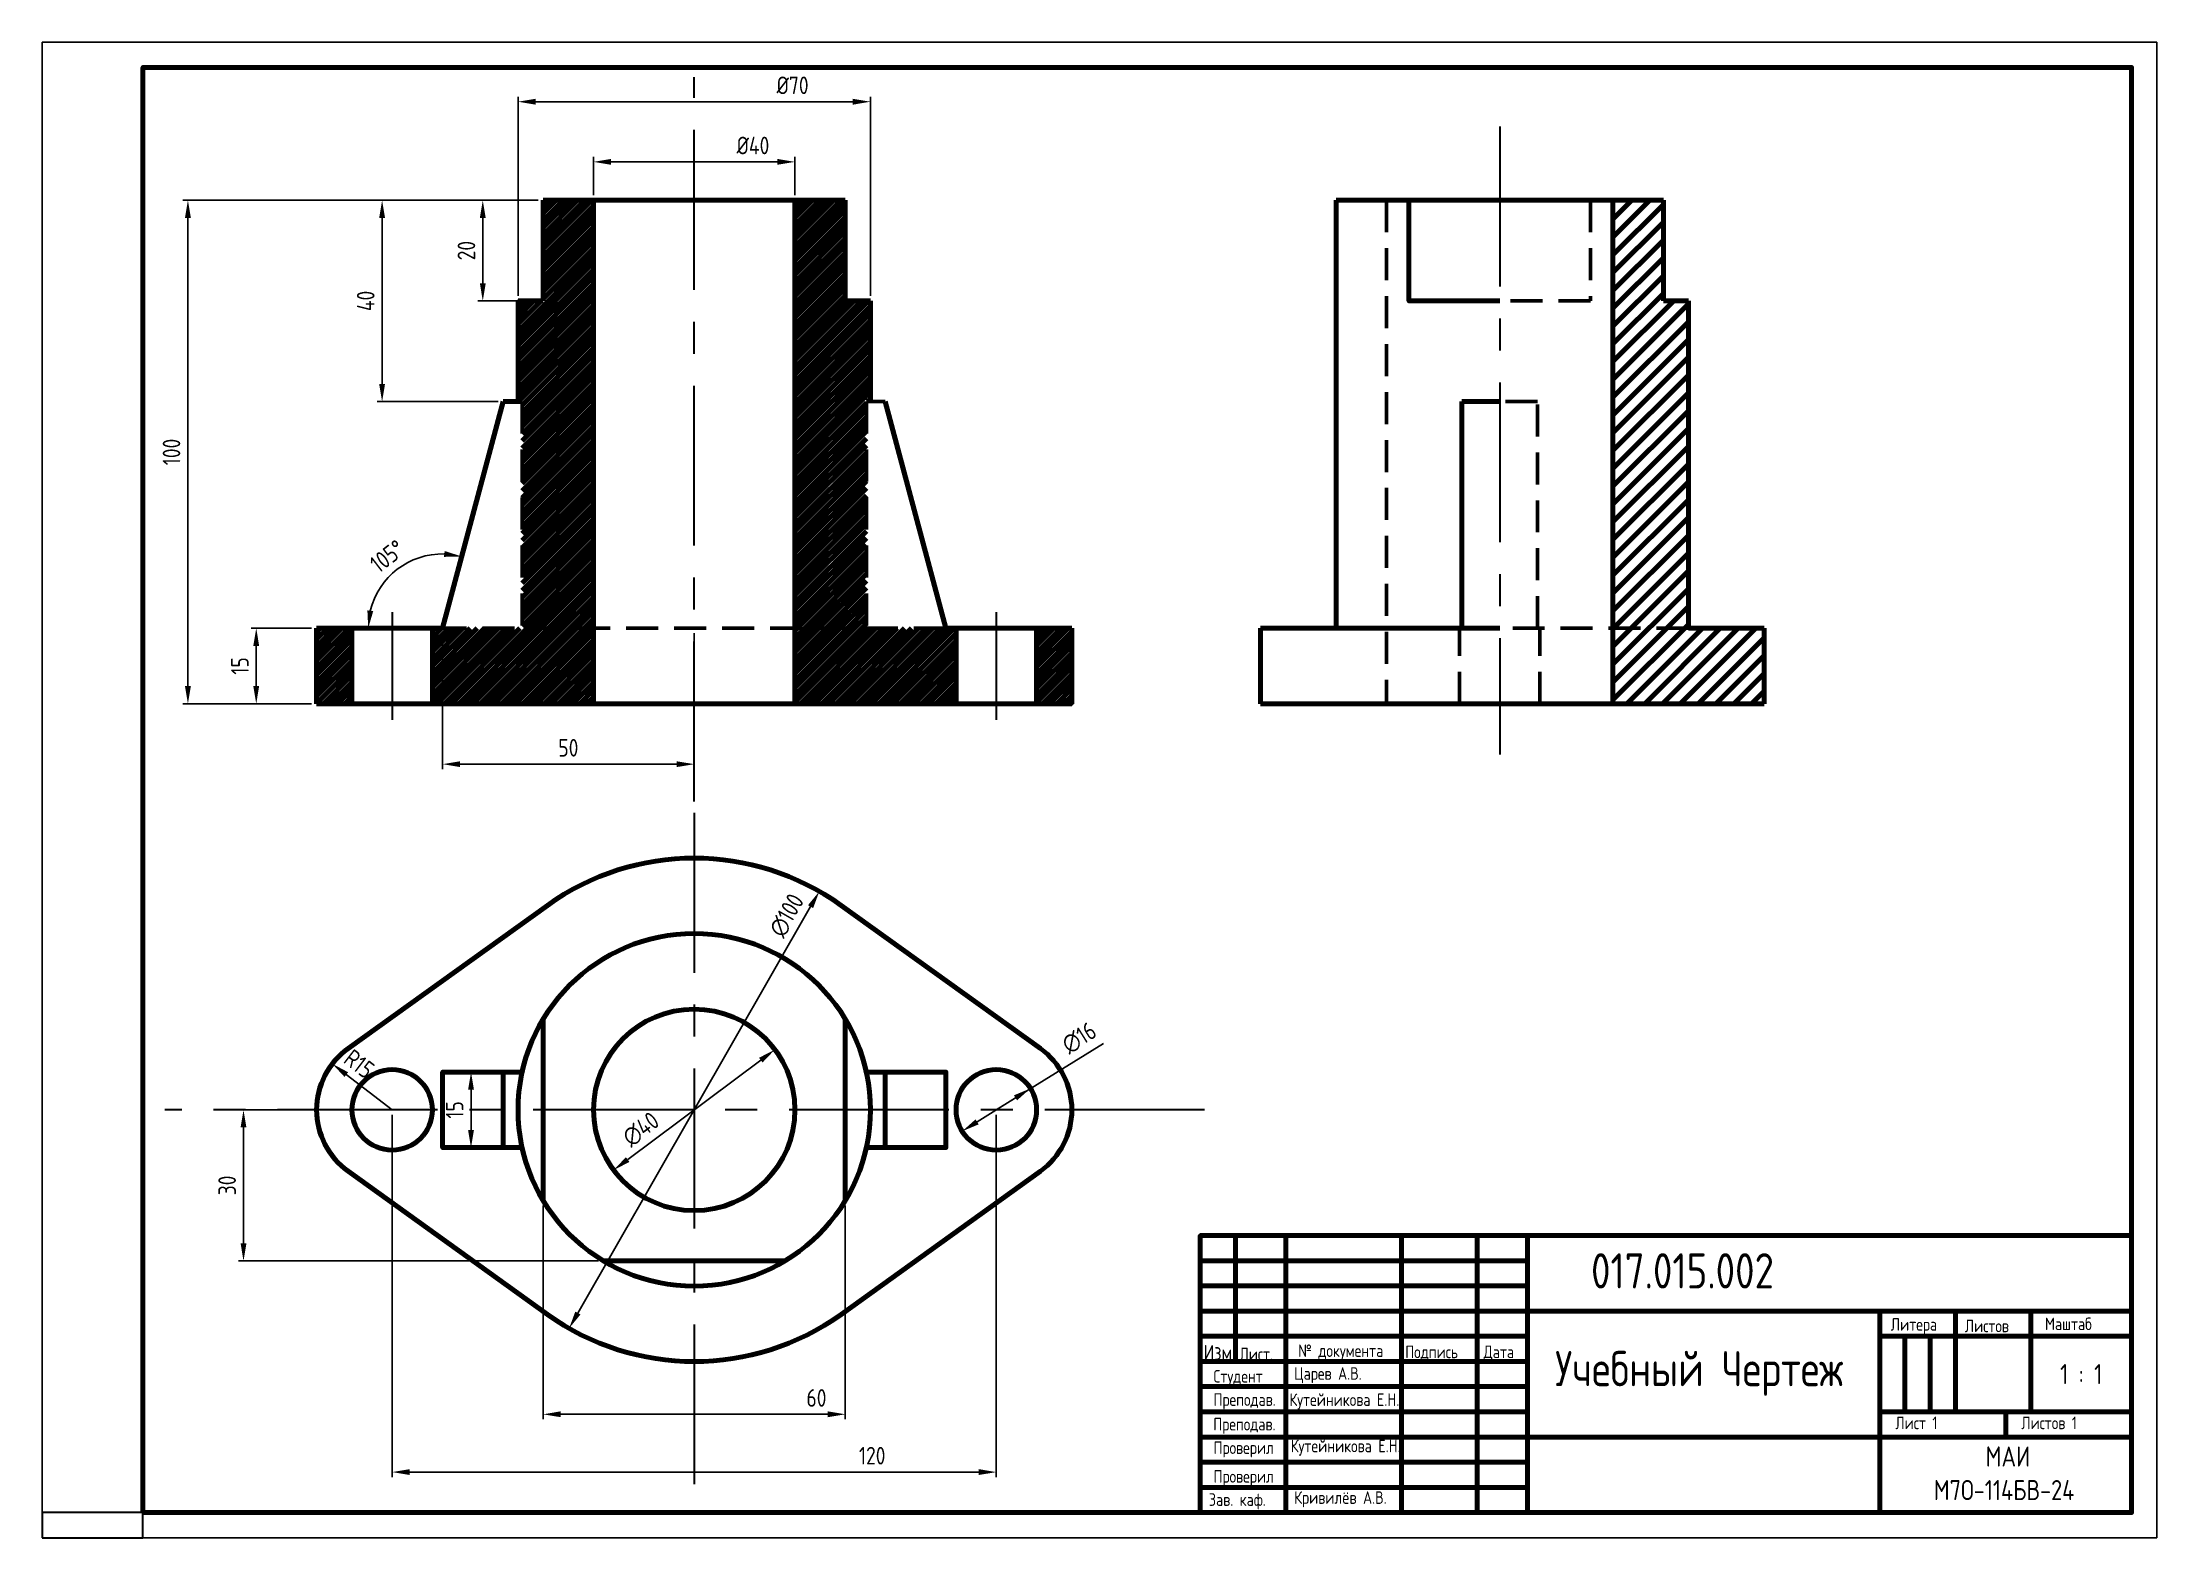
# Paper-space layout 'Задание 1' of a CAD drawing. Header units: millimetres. Extents: x 0 to 420, y 0 to 297.
# The model-space entities are those that its viewports show. They can reach past a viewport. Long polylines and large blocks are cut down to what shows.
import ezdxf

# ---------------------------------------------------------------- set-up
doc = ezdxf.new("R2010")
doc.units = ezdxf.units.MM
doc.linetypes.add('CENTER', pattern=[50.8, 31.75, -6.35, 6.35, -6.35])
doc.linetypes.add('HIDDEN', pattern=[9.525, 6.35, -3.175])
for name, color, linetype, lineweight in [('AM_5', 3, 'Continuous', 25), ('Невидимая', 5, 'HIDDEN', 50), ('Оси', 1, 'CENTER', 30), ('Основной', 5, 'Continuous', 80), ('Текст', 250, 'Continuous', 20), ('Тонкая', 250, 'Continuous', 25)]:
    doc.layers.add(name, color=color, linetype=linetype, lineweight=lineweight)
doc.layers.add('AM_VIEWS', color=1, linetype='Continuous', lineweight=25, plot=False)
doc.styles.get("Standard").update_dxf_attribs({"font": 'arial.ttf'})
doc.styles.add('ГОСТ', font='GOST_A.TTF')
doc.dimstyles.new('AM_ISO$0', dxfattribs={"dimtxt": 3.5, "dimasz": 3.5, "dimexe": 1, "dimexo": 1, "dimgap": 1.5, "dimtad": 1, "dimdsep": 46, "dimtxsty": 'Standard', "dimcen": 0, "dimclrd": 256, "dimclre": 256, "dimclrt": 2, "dimadec": 0, "dimazin": 2, "dimtp": 0.1, "dimtm": 0.1, "dimtfac": 0.71, "dimtdec": 3, "dimtmove": 0, "dimatfit": 3, "dimfxl": 1, "dimlwd": -1, "dimlwe": -1, "dimarcsym": 1})
doc.dimstyles.new('AM_ISO$2', dxfattribs={"dimtxt": 3.5, "dimasz": 3.5, "dimexe": 1, "dimexo": 1, "dimgap": 1.5, "dimtad": 1, "dimdsep": 46, "dimtxsty": 'Standard', "dimcen": 0, "dimclrd": 256, "dimclre": 256, "dimclrt": 2, "dimadec": 0, "dimazin": 2, "dimtp": 0.1, "dimtm": 0.1, "dimtfac": 0.71, "dimtdec": 3, "dimtmove": 0, "dimatfit": 3, "dimfxl": 1, "dimlwd": -1, "dimlwe": -1, "dimarcsym": 1})
doc.dimstyles.new('AM_ISO$3', dxfattribs={"dimtxt": 3.5, "dimasz": 3.5, "dimexe": 1, "dimexo": 1, "dimgap": 1.5, "dimtad": 1, "dimtoh": 1, "dimdsep": 46, "dimtxsty": 'Standard', "dimcen": 0, "dimclrd": 256, "dimclre": 256, "dimclrt": 2, "dimadec": 0, "dimazin": 2, "dimtp": 0.1, "dimtm": 0.1, "dimtfac": 0.71, "dimtdec": 3, "dimtofl": 0, "dimtmove": 0, "dimatfit": 0, "dimfxl": 1, "dimlwd": -1, "dimlwe": -1, "dimarcsym": 1})
doc.dimstyles.new('AM_ISO$4', dxfattribs={"dimtxt": 3.5, "dimasz": 3.5, "dimexe": 1, "dimexo": 1, "dimgap": 1.5, "dimtad": 1, "dimtoh": 1, "dimdsep": 46, "dimtxsty": 'Standard', "dimcen": 0, "dimclrd": 256, "dimclre": 256, "dimclrt": 2, "dimadec": 0, "dimazin": 2, "dimtp": 0.1, "dimtm": 0.1, "dimtfac": 0.71, "dimtdec": 3, "dimtofl": 0, "dimtmove": 0, "dimatfit": 0, "dimfxl": 1, "dimlwd": -1, "dimlwe": -1, "dimarcsym": 1})
pattern_1 = [(45, (0, 0), (-0.707107, 0.707107), [])]

# ---------------------------------------------------------------- blocks, each defined once
blk = doc.blocks.new('*D3')
at = {"layer": 'AM_5', "linetype": 'ByBlock', "transparency": 16777216}
for p, q in [((-60, 12.97), (-60, -58.97)), ((60, 12.97), (60, -58.97)), ((56.5, -57.97), (-56.5, -57.97))]:
    blk.add_line(p, q, dxfattribs=at)
at = {"layer": 'AM_5', "transparency": 16777216}
for points in [[(-56.5, -57.38), (-56.5, -58.55), (-60, -57.97)], [(56.5, -57.38), (56.5, -58.55), (60, -57.97)]]:
    blk.add_solid(points, dxfattribs=at)
at = {"layer": 'Defpoints', "color": 0, "transparency": 16777216}
for p in [(-60, 13.97), (60, 13.97), (-60, -57.97)]:
    blk.add_point(p, dxfattribs=at)
at = {"layer": 'AM_5', "color": 3, "transparency": 16777216, "insert": (35.35, -54.71), "char_height": 3.5, "attachment_point": 5, "style": 'ГОСТ'}
blk.add_mtext('120', dxfattribs=at)
blk = doc.blocks.new('*D4')
at = {"layer": 'AM_5', "linetype": 'ByBlock', "transparency": 16777216}
for p, q in [((-30, -5.05), (-30, -47.49)), ((30, -5.05), (30, -47.49)), ((26.5, -46.49), (-26.5, -46.49))]:
    blk.add_line(p, q, dxfattribs=at)
at = {"layer": 'AM_5', "transparency": 16777216}
for points in [[(-26.5, -45.9), (-26.5, -47.07), (-30, -46.49)], [(26.5, -45.9), (26.5, -47.07), (30, -46.49)]]:
    blk.add_solid(points, dxfattribs=at)
at = {"layer": 'Defpoints', "color": 0, "transparency": 16777216}
for p in [(-30, -4.05), (30, -4.05), (-30, -46.49)]:
    blk.add_point(p, dxfattribs=at)
at = {"layer": 'AM_5', "color": 3, "transparency": 16777216, "insert": (24.28, -43.24), "char_height": 3.5, "attachment_point": 5, "style": 'ГОСТ'}
blk.add_mtext('60', dxfattribs=at)
blk = doc.blocks.new('*D5')
at = {"layer": 'AM_5', "linetype": 'ByBlock', "transparency": 16777216}
for p, q in [((-61, 13.97), (-90.53, 13.97)), ((-89.53, -12.53), (-89.53, 10.47)), ((-19.03, -16.03), (-90.53, -16.03))]:
    blk.add_line(p, q, dxfattribs=at)
at = {"layer": 'AM_5', "transparency": 16777216}
for points in [[(-90.11, 10.47), (-88.95, 10.47), (-89.53, 13.97)], [(-90.11, -12.53), (-88.95, -12.53), (-89.53, -16.03)]]:
    blk.add_solid(points, dxfattribs=at)
at = {"layer": 'Defpoints', "color": 0, "transparency": 16777216}
for p in [(-89.53, 13.97), (-60, 13.97), (-18.03, -16.03)]:
    blk.add_point(p, dxfattribs=at)
at = {"layer": 'AM_5', "color": 3, "transparency": 16777216, "insert": (-92.78, -1.03), "char_height": 3.5, "attachment_point": 5, "rotation": 90, "style": 'ГОСТ'}
blk.add_mtext('30', dxfattribs=at)
blk = doc.blocks.new('*D6')
at = {"layer": 'AM_5', "linetype": 'ByBlock', "transparency": 16777216}
for p, q in [((-38.94, 21.47), (-45.34, 21.47)), ((-44.34, 17.97), (-44.34, 9.97)), ((-38.94, 6.47), (-45.34, 6.47))]:
    blk.add_line(p, q, dxfattribs=at)
at = {"layer": 'AM_5', "transparency": 16777216}
for points in [[(-44.92, 17.97), (-43.76, 17.97), (-44.34, 21.47)], [(-44.92, 9.97), (-43.76, 9.97), (-44.34, 6.47)]]:
    blk.add_solid(points, dxfattribs=at)
at = {"layer": 'Defpoints', "color": 0, "transparency": 16777216}
for p in [(-37.94, 21.47), (-44.34, 6.47), (-37.94, 6.47)]:
    blk.add_point(p, dxfattribs=at)
at = {"layer": 'AM_5', "color": 3, "transparency": 16777216, "insert": (-47.59, 13.97), "char_height": 3.5, "attachment_point": 5, "rotation": 90, "style": 'ГОСТ'}
blk.add_mtext('15', dxfattribs=at)
blk = doc.blocks.new('*D7')
at = {"layer": 'AM_5', "linetype": 'ByBlock', "transparency": 16777216}
blk.add_line((13.22, 23.85), (-13.22, 4.1), dxfattribs=at)
at = {"layer": 'AM_5', "transparency": 16777216}
for points in [[(12.87, 24.31), (13.57, 23.38), (16.02, 25.94)], [(-13.57, 4.57), (-12.87, 3.63), (-16.02, 2.01)]]:
    blk.add_solid(points, dxfattribs=at)
at = {"layer": 'Defpoints', "color": 0, "transparency": 16777216}
for p in [(16.02, 25.94), (-16.02, 2.01)]:
    blk.add_point(p, dxfattribs=at)
at = {"layer": 'AM_5', "color": 3, "transparency": 16777216, "insert": (-10.6, 10.12), "char_height": 3.5, "attachment_point": 5, "rotation": 36.751, "style": 'ГОСТ'}
blk.add_mtext('∅40', dxfattribs=at)
blk = doc.blocks.new('*D10')
at = {"layer": 'AM_5', "linetype": 'ByBlock', "transparency": 16777216}
blk.add_line((-60, 13.97), (-69.12, 20.99), dxfattribs=at)
at = {"layer": 'AM_5', "transparency": 16777216}
blk.add_solid([(-68.76, 21.45), (-69.47, 20.52), (-71.89, 23.12)], dxfattribs=at)
at = {"layer": 'Defpoints', "color": 0, "transparency": 16777216}
for p in [(-71.89, 23.12), (-60, 13.97)]:
    blk.add_point(p, dxfattribs=at)
at = {"layer": 'AM_5', "color": 3, "transparency": 16777216, "insert": (-66.54, 23.11), "char_height": 3.5, "attachment_point": 5, "rotation": 322.4354, "style": 'ГОСТ'}
blk.add_mtext('R15', dxfattribs=at)
blk = doc.blocks.new('*D11')
at = {"layer": 'AM_5', "linetype": 'ByBlock', "transparency": 16777216}
for p, q in [((-50, 108.63), (-50, 81.63)), ((0, 108.63), (0, 81.63)), ((-46.5, 82.63), (-3.5, 82.63))]:
    blk.add_line(p, q, dxfattribs=at)
at = {"layer": 'AM_5', "transparency": 16777216}
for points in [[(-46.5, 83.21), (-46.5, 82.05), (-50, 82.63)], [(-3.5, 83.21), (-3.5, 82.05), (0, 82.63)]]:
    blk.add_solid(points, dxfattribs=at)
at = {"layer": 'Defpoints', "color": 0, "transparency": 16777216}
for p in [(-50, 109.63), (0, 109.63), (0, 82.63)]:
    blk.add_point(p, dxfattribs=at)
at = {"layer": 'AM_5', "color": 3, "transparency": 16777216, "insert": (-25, 85.88), "char_height": 3.5, "attachment_point": 5, "style": 'ГОСТ'}
blk.add_mtext('50', dxfattribs=at)
blk = doc.blocks.new('*D12')
at = {"layer": 'AM_5', "linetype": 'ByBlock', "transparency": 16777216}
for p, q in [((-35, 175.63), (-35, 215.2)), ((35, 175.63), (35, 215.2)), ((31.5, 214.2), (-31.5, 214.2))]:
    blk.add_line(p, q, dxfattribs=at)
at = {"layer": 'AM_5', "transparency": 16777216}
for points in [[(-31.5, 214.78), (-31.5, 213.61), (-35, 214.2)], [(31.5, 214.78), (31.5, 213.61), (35, 214.2)]]:
    blk.add_solid(points, dxfattribs=at)
at = {"layer": 'Defpoints', "color": 0, "transparency": 16777216}
for p in [(-35, 214.2), (-35, 174.63), (35, 174.63)]:
    blk.add_point(p, dxfattribs=at)
at = {"layer": 'AM_5', "color": 3, "transparency": 16777216, "insert": (19.54, 217.45), "char_height": 3.5, "attachment_point": 5, "style": 'ГОСТ'}
blk.add_mtext('%%C70', dxfattribs=at)
blk = doc.blocks.new('*D13')
at = {"layer": 'AM_5', "linetype": 'ByBlock', "transparency": 16777216}
for p, q in [((-31, 194.63), (-43, 194.63)), ((-42, 191.13), (-42, 178.13)), ((-31, 174.63), (-43, 174.63))]:
    blk.add_line(p, q, dxfattribs=at)
at = {"layer": 'AM_5', "transparency": 16777216}
for points in [[(-42.58, 191.13), (-41.42, 191.13), (-42, 194.63)], [(-42.58, 178.13), (-41.42, 178.13), (-42, 174.63)]]:
    blk.add_solid(points, dxfattribs=at)
at = {"layer": 'Defpoints', "color": 0, "transparency": 16777216}
for p in [(-30, 194.63), (-42, 174.63), (-30, 174.63)]:
    blk.add_point(p, dxfattribs=at)
at = {"layer": 'AM_5', "color": 3, "transparency": 16777216, "insert": (-45.25, 184.63), "char_height": 3.5, "attachment_point": 5, "rotation": 90, "style": 'ГОСТ'}
blk.add_mtext('20', dxfattribs=at)
blk = doc.blocks.new('*D14')
at = {"layer": 'AM_5', "linetype": 'ByBlock', "transparency": 16777216}
for p, q in [((-31, 194.63), (-63, 194.63)), ((-62, 158.13), (-62, 191.13)), ((-38.94, 154.63), (-63, 154.63))]:
    blk.add_line(p, q, dxfattribs=at)
at = {"layer": 'AM_5', "transparency": 16777216}
for points in [[(-62.58, 191.13), (-61.42, 191.13), (-62, 194.63)], [(-62.58, 158.13), (-61.42, 158.13), (-62, 154.63)]]:
    blk.add_solid(points, dxfattribs=at)
at = {"layer": 'Defpoints', "color": 0, "transparency": 16777216}
for p in [(-62, 194.63), (-30, 194.63), (-37.94, 154.63)]:
    blk.add_point(p, dxfattribs=at)
at = {"layer": 'AM_5', "color": 3, "transparency": 16777216, "insert": (-65.25, 174.63), "char_height": 3.5, "attachment_point": 5, "rotation": 90, "style": 'ГОСТ'}
blk.add_mtext('40', dxfattribs=at)
blk = doc.blocks.new('*D15')
at = {"layer": 'AM_5', "linetype": 'ByBlock', "transparency": 16777216}
for p, q in [((-76, 109.63), (-88, 109.63)), ((-87, 98.13), (-87, 106.13)), ((-76, 94.63), (-88, 94.63))]:
    blk.add_line(p, q, dxfattribs=at)
at = {"layer": 'AM_5', "transparency": 16777216}
for points in [[(-87.58, 106.13), (-86.42, 106.13), (-87, 109.63)], [(-87.58, 98.13), (-86.42, 98.13), (-87, 94.63)]]:
    blk.add_solid(points, dxfattribs=at)
at = {"layer": 'Defpoints', "color": 0, "transparency": 16777216}
for p in [(-87, 109.63), (-75, 109.63), (-75, 94.63)]:
    blk.add_point(p, dxfattribs=at)
at = {"layer": 'AM_5', "color": 3, "transparency": 16777216, "insert": (-90.25, 102.13), "char_height": 3.5, "attachment_point": 5, "rotation": 90, "style": 'ГОСТ'}
blk.add_mtext('15', dxfattribs=at)
blk = doc.blocks.new('*D16')
at = {"layer": 'AM_5', "linetype": 'ByBlock', "transparency": 16777216}
for p, q in [((-31, 194.63), (-101.57, 194.63)), ((-100.57, 191.13), (-100.57, 98.13)), ((-76, 94.63), (-101.57, 94.63))]:
    blk.add_line(p, q, dxfattribs=at)
at = {"layer": 'AM_5', "transparency": 16777216}
for points in [[(-101.16, 191.13), (-99.99, 191.13), (-100.57, 194.63)], [(-101.16, 98.13), (-99.99, 98.13), (-100.57, 94.63)]]:
    blk.add_solid(points, dxfattribs=at)
at = {"layer": 'Defpoints', "color": 0, "transparency": 16777216}
for p in [(-30, 194.63), (-100.57, 94.63), (-75, 94.63)]:
    blk.add_point(p, dxfattribs=at)
at = {"layer": 'AM_5', "color": 3, "transparency": 16777216, "insert": (-103.83, 144.63), "char_height": 3.5, "attachment_point": 5, "rotation": 90, "style": 'ГОСТ'}
blk.add_mtext('100', dxfattribs=at)
blk = doc.blocks.new('*D17')
at = {"layer": 'AM_5', "linetype": 'ByBlock', "transparency": 16777216}
blk.add_line((-51, 109.63), (-65.76, 109.63), dxfattribs=at)
blk.add_arc((-50, 109.63), 14.76, 88.6196, 166.3777, dxfattribs=at)
at = {"layer": 'AM_5', "transparency": 16777216}
for points in [[(-49.56, 124.96), (-49.73, 123.8), (-46.18, 123.88)], [(-63.76, 113.04), (-64.92, 113.17), (-64.76, 109.63)]]:
    blk.add_solid(points, dxfattribs=at)
at = {"layer": 'Defpoints', "color": 0, "transparency": 16777216}
for p in [(-37.94, 154.63), (-55.05, 123.5), (-50, 109.63), (-50, 109.63), (50, 109.63)]:
    blk.add_point(p, dxfattribs=at)
at = {"layer": 'AM_5', "color": 3, "transparency": 16777216, "insert": (-60.96, 123.92), "char_height": 3.5, "attachment_point": 5, "rotation": 37.4986, "style": 'ГОСТ'}
blk.add_mtext('105°', dxfattribs=at)
blk = doc.blocks.new('*D18')
at = {"layer": 'AM_5', "linetype": 'ByBlock', "transparency": 16777216}
for p, q in [((-20, 195.63), (-20, 203.25)), ((-16.5, 202.25), (16.5, 202.25)), ((20, 195.63), (20, 203.25))]:
    blk.add_line(p, q, dxfattribs=at)
at = {"layer": 'AM_5', "transparency": 16777216}
for points in [[(-16.5, 202.84), (-16.5, 201.67), (-20, 202.25)], [(16.5, 202.84), (16.5, 201.67), (20, 202.25)]]:
    blk.add_solid(points, dxfattribs=at)
at = {"layer": 'Defpoints', "color": 0, "transparency": 16777216}
for p in [(20, 202.25), (-20, 194.63), (20, 194.63)]:
    blk.add_point(p, dxfattribs=at)
at = {"layer": 'AM_5', "transparency": 16777216, "insert": (11.67, 205.5), "char_height": 3.5, "attachment_point": 5, "style": 'ГОСТ'}
blk.add_mtext('%%C40', dxfattribs=at)
blk = doc.blocks.new('*D21')
at = {"layer": 'AM_5', "linetype": 'ByBlock', "transparency": 16777216}
blk.add_line((56.19, 11.59), (63.81, 16.36), dxfattribs=at)
at = {"layer": 'AM_5', "transparency": 16777216}
for points in [[(63.5, 16.86), (64.12, 15.87), (66.78, 18.22)], [(55.88, 12.08), (56.5, 11.09), (53.22, 9.73)]]:
    blk.add_solid(points, dxfattribs=at)
at = {"layer": 'Defpoints', "color": 0, "transparency": 16777216}
for p in [(66.78, 18.22), (53.22, 9.73)]:
    blk.add_point(p, dxfattribs=at)
at = {"layer": 'AM_5', "transparency": 16777216, "insert": (76.46, 28.27), "char_height": 3.5, "attachment_point": 5, "rotation": 32.0481, "style": 'ГОСТ'}
blk.add_mtext('∅16', dxfattribs=at)
blk = doc.blocks.new('*D23')
at = {"layer": 'AM_5', "linetype": 'ByBlock', "transparency": 16777216}
blk.add_line((-23.11, -26.38), (23.11, 54.33), dxfattribs=at)
at = {"layer": 'AM_5', "transparency": 16777216}
for points in [[(22.6, 54.62), (23.62, 54.04), (24.85, 57.36)], [(-23.62, -26.09), (-22.6, -26.67), (-24.85, -29.41)]]:
    blk.add_solid(points, dxfattribs=at)
at = {"layer": 'Defpoints', "color": 0, "transparency": 16777216}
for p in [(24.85, 57.36), (-24.85, -29.41)]:
    blk.add_point(p, dxfattribs=at)
at = {"layer": 'AM_5', "transparency": 16777216, "insert": (18.37, 52.59), "char_height": 3.5, "attachment_point": 5, "rotation": 60.2, "style": 'ГОСТ'}
blk.add_mtext('∅100', dxfattribs=at)

msp = doc.modelspace()

# ---------------------------------------------------------------- hatches: boundary and pattern name
at = {"layer": 'Основной', "true_color": 0x000000}
h = msp.add_hatch(dxfattribs=at)
h.set_pattern_fill('_USER', color=18, angle=45, pattern_type=0)
h.set_pattern_definition(pattern_1)
h.paths.add_polyline_path([(-20, 194.63), (-30, 194.63), (-30, 174.63), (-35, 174.63), (-35, 154.63), (-34.187, 154.63), (-34.187, 109.63), (-20, 109.63)])
h.paths.add_polyline_path([(35, 174.63), (30, 174.63), (30, 194.63), (20, 194.63), (20, 109.63), (34.187, 109.63), (34.187, 154.63), (35, 154.63)])
h = msp.add_hatch(dxfattribs=at)
h.set_pattern_fill('_USER', color=18, scale=2.5, angle=45, style=0, pattern_type=0)
h.set_pattern_definition([(45, (-22.5, -4e-14), (-1.767767, 1.767767), [])])
h.paths.add_polyline_path([(212.5, 109.63), (197.5, 109.63), (182.5, 109.63), (182.5, 94.63), (212.5, 94.63)])
h.paths.add_polyline_path([(197.5, 174.63), (192.5, 174.63), (192.5, 194.63), (182.5, 194.63), (182.5, 109.63), (197.5, 109.63)])
h = msp.add_hatch(dxfattribs=at)
h.set_pattern_fill('_USER', color=18, angle=45, pattern_type=0)
h.set_pattern_definition(pattern_1)
h.paths.add_polyline_path([(-68, 109.63), (-75, 109.63), (-75, 94.63), (-68, 94.63)])
h.paths.add_polyline_path([(-20, 109.63), (-50, 109.63), (-52, 109.63), (-52, 94.63), (-20, 94.63)])
h.paths.add_polyline_path([(52, 109.63), (50, 109.63), (20, 109.63), (20, 94.63), (52, 94.63)])
h.paths.add_polyline_path([(75, 109.63), (68, 109.63), (68, 94.63), (75, 94.63)])

# ---------------------------------------------------------------- linework, layer by layer
at = {"layer": 'AM_5'}
msp.add_line((60, 13.975), (81.274, 27.183), dxfattribs=at)
at = {"layer": 'Невидимая'}
for p, q in [((137.5, 194.63), (137.5, 94.63)), ((178.03, 194.63), (178.03, 174.63)), ((178.03, 174.63), (160, 174.63)), ((-37.94, 154.63), (-34.187, 154.63)), ((-34.187, 154.63), (-34.187, 109.63)), ((37.94, 154.63), (34.187, 154.63)), ((34.187, 154.63), (34.187, 109.63)), ((167.5, 154.63), (160, 154.63)), ((167.5, 109.63), (167.5, 154.63)), ((50, 109.63), (-50, 109.63)), ((152, 94.63), (152, 109.63)), ((197.5, 109.63), (160, 109.63)), ((168, 94.63), (168, 109.63))]:
    msp.add_line(p, q, dxfattribs=at)
at = {"layer": 'Оси'}
for p, q in [((0, 75.241), (0, 219.085)), ((160, 209.25), (160, 84.582)), ((-60, 112.813), (-60, 91.447)), ((60, 112.813), (60, 91.447)), ((0, 72.966), (0, -65.461)), ((101.387, 13.975), (-105.139, 13.975))]:
    msp.add_line(p, q, dxfattribs=at)
at = {"layer": 'Основной'}
for p, q in [((0, 194.63), (-30, 194.63)), ((-30, 194.63), (-30, 174.63)), ((-30, 194.63), (-20, 194.63)), ((20, 194.63), (-20, 194.63)), ((-20, 194.63), (-20, 94.63)), ((20, 94.63), (20, 194.63)), ((30, 194.63), (20, 194.63)), ((30, 194.63), (30, 174.63)), ((127.5, 109.63), (127.5, 194.63)), ((127.5, 194.63), (192.5, 194.63)), ((182.5, 194.63), (182.5, 94.63)), ((192.5, 194.63), (192.5, 174.63)), ((-35, 154.63), (-35, 174.63)), ((-30, 174.63), (-35, 174.63)), ((30, 174.63), (35, 174.63)), ((35, 154.63), (35, 174.63)), ((192.5, 174.63), (197.5, 174.63)), ((197.5, 174.63), (197.5, 109.63)), ((-50, 109.63), (-37.94, 154.63)), ((-37.94, 154.63), (-34.187, 154.63)), ((50, 109.63), (37.94, 154.63)), ((160, 154.63), (152.5, 154.63)), ((152.5, 154.63), (152.5, 109.63)), ((-75, 94.63), (-75, 109.63)), ((-75, 109.63), (-50, 109.63)), ((-68, 109.63), (-68, 94.63)), ((-52, 109.63), (-52, 94.63)), ((50, 109.63), (75, 109.63)), ((52, 109.63), (52, 94.63)), ((68, 109.63), (68, 94.63)), ((75, 109.63), (75, 94.63)), ((112.5, 94.63), (112.5, 109.63)), ((112.5, 109.63), (160, 109.63)), ((160, 109.63), (127.5, 109.63)), ((197.5, 109.63), (212.5, 109.63)), ((212.5, 109.63), (212.5, 94.63)), ((75, 94.63), (-75, 94.63)), ((212.5, 94.63), (112.5, 94.63)), ((-68.75, 26.158), (-29.167, 54.586)), ((68.75, 26.158), (29.167, 54.586)), ((-68.75, 1.791), (-29.167, -26.637)), ((68.75, 1.791), (29.167, -26.637))]:
    msp.add_line(p, q, dxfattribs=at)
for points in [[(160, 174.63), (141.97, 174.63), (141.97, 194.63)], [(-30, 32.002), (-30, -4.053)], [(30, -4.053), (30, 32.002)], [(-34.187, 21.475), (-50, 21.475), (-50, 6.475), (-34.187, 6.475)], [(-34.187, 6.475), (-37.94, 6.475), (-37.94, 21.475), (-34.187, 21.475)], [(34.187, 21.475), (37.94, 21.475), (37.94, 6.475), (34.187, 6.475)], [(34.187, 6.475), (50, 6.475), (50, 21.475), (34.187, 21.475)], [(-18.028, -16.025), (18.028, -16.025)]]:
    msp.add_lwpolyline(points, dxfattribs=at)
for centre, radius in [((0, 13.975), 35), ((0, 13.975), 20), ((-60, 13.975), 8), ((60, 13.975), 8)]:
    msp.add_circle(centre, radius, dxfattribs=at)
for centre, radius, start, end in [((0, 13.975), 50, 54.31467, 125.68533), ((-60, 13.975), 15, 125.68533, 234.31467), ((60, 13.975), 15, 305.68533, 54.31467), ((0, 13.975), 50, 234.31467, 305.68533)]:
    msp.add_arc(centre, radius, start, end, dxfattribs=at)

# ---------------------------------------------------------------- dimensions: what is measured, and where the dimension line sits
at = {"layer": 'AM_5'}
for base, p1, p2, override, picture, middle in [((-35, 214.198), (35, 174.63), (-35, 174.63), {"dimtxsty": 'ГОСТ', "dimclrt": 3}, '*D12', (19.541, 214.198)), ((20, 202.253), (-20, 194.63), (20, 194.63), {"dimtxsty": 'ГОСТ', "dimclrt": 256}, '*D18', (11.669, 202.253))]:
    dim = msp.add_linear_dim(base=base, p1=p1, p2=p2, text='%%C<>', dimstyle='AM_ISO$0', override=override, dxfattribs=at)
    dim.commit()
    dim.dimension.update_dxf_attribs({"geometry": picture, "text_midpoint": middle, "dimtype": 160})
for base, p1, p2, angle, override, picture, middle in [((-100.573, 94.63), (-30, 194.63), (-75, 94.63), 90, {"dimtxsty": 'ГОСТ', "dimclrt": 3}, '*D16', (-103.825, 144.63)), ((-62, 194.63), (-37.94, 154.63), (-30, 194.63), 90, {"dimtxsty": 'ГОСТ', "dimclrt": 3}, '*D14', (-65.251, 174.63)), ((-42, 174.63), (-30, 194.63), (-30, 174.63), 90, {"dimpost": '', "dimtxsty": 'ГОСТ', "dimclrt": 3}, '*D13', (-45.251, 184.63)), ((-87, 109.63), (-75, 94.63), (-75, 109.63), 90, {"dimtxsty": 'ГОСТ', "dimclrt": 3}, '*D15', (-90.253, 102.13)), ((0, 82.63), (-50, 109.63), (0, 109.63), 0, {"dimpost": '', "dimtxsty": 'ГОСТ', "dimclrt": 3}, '*D11', (-25, 85.881)), ((-44.341, 6.475), (-37.94, 21.475), (-37.94, 6.475), 90, {"dimtxsty": 'ГОСТ', "dimclrt": 3}, '*D6', (-47.593, 13.975)), ((-89.529, 13.975), (-18.028, -16.025), (-60, 13.975), 90, {"dimpost": '', "dimtxsty": 'ГОСТ', "dimclrt": 3}, '*D5', (-92.78, -1.025))]:
    dim = msp.add_linear_dim(base=base, p1=p1, p2=p2, angle=angle, dimstyle='AM_ISO$0', override=override, dxfattribs=at)
    dim.commit()
    dim.dimension.update_dxf_attribs({"geometry": picture, "text_midpoint": middle})
dim = msp.add_angular_dim_2l(base=(-55.046, 123.496), line1=((50, 109.63), (-50, 109.63)), line2=((-50, 109.63), (-37.94, 154.63)), dimstyle='AM_ISO$2', override={"dimpost": '', "dimtxsty": 'ГОСТ', "dimclrt": 3}, dxfattribs=at)
dim.commit()
dim.dimension.update_dxf_attribs({"geometry": '*D17', "text_midpoint": (-60.962, 123.917)})
for p1, p2, override, picture, middle in [((-24.849, -29.414), (24.849, 57.363), {"dimpost": '', "dimtxsty": 'ГОСТ', "dimclrt": 256}, '*D23', (21.191, 50.977)), ((53.219, 9.73), (66.781, 18.22), {"dimtad": 3, "dimtxsty": 'ГОСТ', "dimclrt": 256, "dimtmove": 2}, '*D21', (76.458, 28.272)), ((16.025, 25.941), (-16.025, 2.008), {"dimpost": '', "dimtxsty": 'ГОСТ', "dimclrt": 3}, '*D7', (-8.657, 7.51))]:
    dim = msp.add_diameter_dim_2p(p1=p1, p2=p2, dimstyle='AM_ISO$3', override=override, dxfattribs=at)
    dim.commit()
    dim.dimension.update_dxf_attribs({"geometry": picture, "text_midpoint": middle, "dimtype": 163})
dim = msp.add_radius_dim(center=(-60, 13.975), mpoint=(-71.89, 23.12), dimstyle='AM_ISO$4', override={"dimtxsty": 'ГОСТ', "dimclrt": 3}, dxfattribs=at)
dim.commit()
dim.dimension.update_dxf_attribs({"geometry": '*D10', "text_midpoint": (-68.523, 20.53), "dimtype": 164})
for base, p1, p2, picture, middle in [((-60, -57.967), (60, 13.975), (-60, 13.975), '*D3', (35.353, -57.967)), ((-30, -46.488), (30, -4.053), (-30, -4.053), '*D4', (24.278, -46.488))]:
    dim = msp.add_linear_dim(base=base, p1=p1, p2=p2, dimstyle='AM_ISO$0', override={"dimtxsty": 'ГОСТ', "dimclrt": 3}, dxfattribs=at)
    dim.commit()
    dim.dimension.update_dxf_attribs({"geometry": picture, "text_midpoint": middle, "dimtype": 160})

psp = doc.layouts.new('Задание 1')

# ---------------------------------------------------------------- linework, layer by layer
at = {"layer": 'Оси'}
psp.add_lwpolyline([(0, 0), (20, 0), (20, 5), (0, 5)], close=True, dxfattribs=at)
at = {"layer": 'Основной'}
for p, q in [((380, 40), (380, 45)), ((395, 25), (395, 45))]:
    psp.add_line(p, q, dxfattribs=at)
for points in [[(20, 5), (415, 5), (415, 292), (20, 292)], [(415, 5), (230, 5), (230, 60), (415, 60)], [(230, 60), (237, 60), (237, 55), (230, 55)], [(237, 55), (247, 55), (247, 60), (237, 60)], [(247, 55), (270, 55), (270, 60), (247, 60)], [(270, 55), (285, 55), (285, 60), (270, 60)], [(285, 55), (295, 55), (295, 60), (285, 60)], [(230, 55), (237, 55), (237, 50), (230, 50)], [(237, 50), (247, 50), (247, 55), (237, 55)], [(247, 50), (270, 50), (270, 55), (247, 55)], [(270, 50), (285, 50), (285, 55), (270, 55)], [(285, 50), (295, 50), (295, 55), (285, 55)], [(230, 50), (237, 50), (237, 45), (230, 45)], [(237, 45), (247, 45), (247, 50), (237, 50)], [(247, 45), (270, 45), (270, 50), (247, 50)], [(270, 45), (285, 45), (285, 50), (270, 50)], [(285, 45), (295, 45), (295, 50), (285, 50)], [(230, 45), (237, 45), (237, 40), (230, 40)], [(237, 40), (247, 40), (247, 45), (237, 45)], [(247, 40), (270, 40), (270, 45), (247, 45)], [(270, 40), (285, 40), (285, 45), (270, 45)], [(285, 40), (295, 40), (295, 45), (285, 45)], [(365, 20), (295, 20), (295, 45), (365, 45)], [(415, 20), (365, 20), (365, 45), (415, 45)], [(365, 45), (415, 45), (415, 40), (365, 40)], [(230, 40), (237, 40), (237, 35), (230, 35)], [(237, 35), (247, 35), (247, 40), (237, 40)], [(247, 35), (270, 35), (270, 40), (247, 40)], [(270, 35), (285, 35), (285, 40), (270, 40)], [(285, 35), (295, 35), (295, 40), (285, 40)], [(365, 40), (370, 40), (370, 25), (365, 25)], [(370, 40), (375, 40), (375, 25), (370, 25)], [(375, 40), (380, 40), (380, 25), (375, 25)], [(415, 25), (395, 25), (395, 40), (415, 40)], [(247, 30), (270, 30), (270, 35), (247, 35)], [(270, 30), (285, 30), (285, 35), (270, 35)], [(285, 30), (295, 30), (295, 35), (285, 35)], [(247, 25), (270, 25), (270, 30), (247, 30)], [(270, 25), (285, 25), (285, 30), (270, 30)], [(285, 25), (295, 25), (295, 30), (285, 30)], [(247, 20), (270, 20), (270, 25), (247, 25)], [(270, 20), (285, 20), (285, 25), (270, 25)], [(285, 20), (295, 20), (295, 25), (285, 25)], [(365, 20), (390, 20), (390, 25), (365, 25)], [(390, 25), (415, 25), (415, 20), (390, 20)], [(247, 15), (270, 15), (270, 20), (247, 20)], [(270, 15), (285, 15), (285, 20), (270, 20)], [(285, 15), (295, 15), (295, 20), (285, 20)], [(295, 5), (365, 5), (365, 20), (295, 20)], [(365, 20), (415, 20), (415, 5), (365, 5)], [(247, 10), (270, 10), (270, 15), (247, 15)], [(270, 10), (285, 10), (285, 15), (270, 15)], [(285, 10), (295, 10), (295, 15), (285, 15)], [(247, 5), (270, 5), (270, 10), (247, 10)], [(270, 5), (285, 5), (285, 10), (270, 10)], [(285, 5), (295, 5), (295, 10), (285, 10)]]:
    psp.add_lwpolyline(points, close=True, dxfattribs=at)
for points in [[(237, 30), (230, 30), (230, 35), (237, 35)], [(237, 30), (247, 30), (247, 35), (237, 35)], [(237, 25), (230, 25), (230, 30), (237, 30)], [(247, 30), (237, 30)], [(237, 20), (230, 20), (230, 25), (237, 25)], [(237, 20), (247, 20), (247, 25), (237, 25)], [(237, 15), (230, 15), (230, 20), (237, 20)], [(237, 15), (247, 15), (247, 20), (237, 20)], [(237, 10), (230, 10), (230, 15), (237, 15)], [(237, 10), (247, 10), (247, 15), (237, 15)], [(237, 5), (230, 5), (230, 10), (237, 10)], [(237, 5), (247, 5), (247, 10), (237, 10)]]:
    psp.add_lwpolyline(points, dxfattribs=at)
at = {"layer": 'Тонкая'}
psp.add_lwpolyline([(0, 0), (420, 0), (420, 297), (0, 297)], close=True, dxfattribs=at)

# ---------------------------------------------------------------- texts
at = {"layer": 'Текст', "style": 'ГОСТ'}
for s, width, heights, insert, char_height, attachment_point in [('017.015.002', 79.0525, [0], (307.64, 56.5), 7, 1), ('Литера', 15, [0], (367.18, 43.62), 2.5, 1), ('Листов', 15, [0], (381.89, 43.31), 2.5, 1), ('Маштаб', 30, [0], (397.81, 43.72), 2.5, 1), ('Изм.', 4.2453, [0], (230.68, 38.28), 3, 1), ('№ документа', 22.3124, [0], (249.47, 38.39), 2.5, 1), ('Царев А.В.', 30.3742, [0], (248.66, 33.86), 2.5, 1), ('Учебный Чертеж', 79.0525, [0], (300.5, 37.08), 7, 1), ('1 : 1', 20, [0], (405, 32.5), 4, 5), ('Студент', 17, [0], (232.65, 33.31), 2.5, 1), ('Преподав.', 17, [0], (232.64, 28.68), 2.5, 1), ('Кутейникова Е.Н.', 57.4179, [0], (247.73, 28.66), 2.5, 1), ('Преподав.', 17, [0], (232.59, 23.8), 2.5, 1), ('Лист 1', 25, [0], (368.1, 24.05), 2.5, 1), ('Листов 1', 25, [0], (393.1, 24.05), 2.5, 1), ('Проверил', 14.3469, [0], (232.65, 19.13), 2.5, 1), ('Кутейникова Е.Н.', 57.4179, [0], (248, 19.47), 2.5, 1), ('\\pi20.99571;МАИ\\P\\pi10.70264;М7О-114БВ-24', 50, [0], (365, 18.13), 4, 1), ('Проверил', 14.3469, [0], (232.65, 13.43), 2.5, 1), ('Зав. каф.', 13.0245, [7.58], (231.73, 8.82), 2.5, 1), ('Кривилёв A.B.', 57.4179, [0], (248.68, 9.22), 2.5, 1)]:
    psp.add_mtext_dynamic_manual_height_columns(s, width=width, gutter_width=12.5, heights=heights, dxfattribs=dict(at, insert=insert, char_height=char_height, attachment_point=attachment_point))
at = {"layer": 'Текст', "char_height": 2.5, "attachment_point": 1, "style": 'ГОСТ'}
for s, insert in [('Подпись', (270.73, 38.15)), ('Дата', (286.29, 38.16))]:
    psp.add_mtext(s, dxfattribs=dict(at, insert=insert))
at = {"layer": 'Текст', "insert": (237.81, 37.74), "char_height": 2.5, "width": 6.2563, "attachment_point": 1, "style": 'ГОСТ'}
psp.add_mtext('Лист.', dxfattribs=at)

# ---------------------------------------------------------------- viewports
at = {"layer": 'AM_VIEWS', "view_target_point": (2822.199, 1605.666)}
psp.add_viewport(center=(210, 148.5), size=(420, 297), view_center_point=(-2741.698, -1528.166), view_height=297, dxfattribs=at)

doc.saveas('drawing.dxf')
